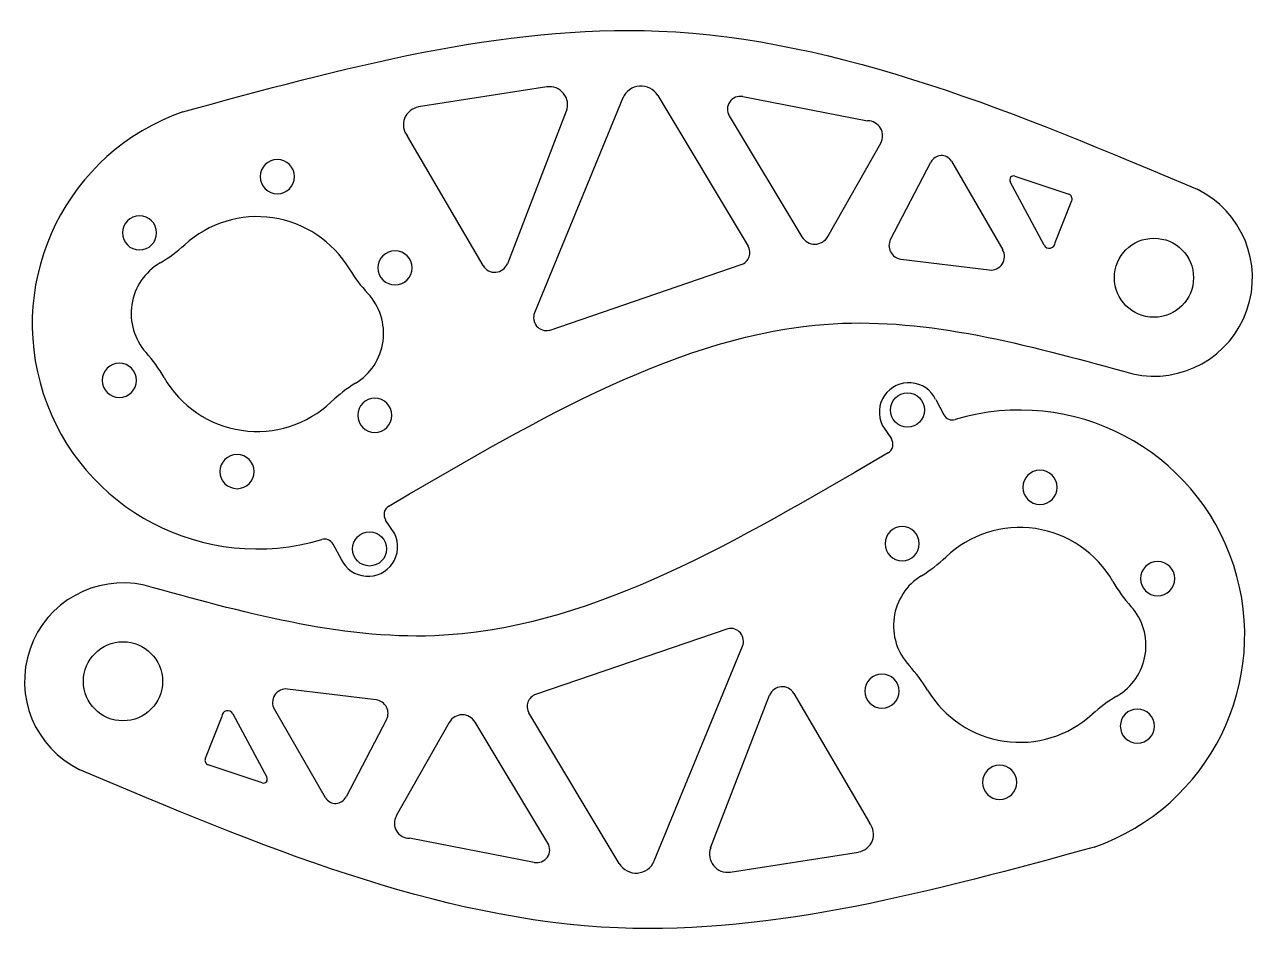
# Model space of a CAD drawing. Header units: millimetres. Extents: x 622 to 747, y 297 to 391.
import ezdxf

# ---------------------------------------------------------------- set-up
doc = ezdxf.new("R2010")
doc.units = ezdxf.units.MM

# ---------------------------------------------------------------- blocks, each defined once
blk = doc.blocks.new('*U6')
blk.add_circle((1.75, 1.75), 1.75)
blk = doc.blocks.new('*U7')
at = {"color": 0, "linetype": 'ByBlock', "lineweight": -2, "transparency": 16777216}
for p, rotation in [((979.67, 1306.48), 240), ((996.78, 1301.89), 180), ((967.14, 1293.95), 299.9999999999999), ((1001.37, 1284.78), 120), ((988.84, 1272.25), 59.99999999999996)]:
    blk.add_blockref('*U6', p, dxfattribs=dict(at, rotation=rotation))
blk.add_blockref('*U6', (971.73, 1276.83), dxfattribs=at)
blk = doc.blocks.new('*U16')
blk.add_circle((1.75, 1.75), 1.75)
blk = doc.blocks.new('*U17')
at = {"color": 0, "linetype": 'ByBlock', "lineweight": -2, "transparency": 16777216}
for p, rotation in [((979.67, 1306.48), 240), ((996.78, 1301.89), 180), ((967.14, 1293.95), 299.9999999999999), ((1001.37, 1284.78), 120), ((988.84, 1272.25), 59.99999999999996)]:
    blk.add_blockref('*U16', p, dxfattribs=dict(at, rotation=rotation))
blk.add_blockref('*U16', (971.73, 1276.83), dxfattribs=at)

msp = doc.modelspace()

# ---------------------------------------------------------------- linework, layer by layer
for p, q in [((675.22, 384.21), (662.09, 382.16)), ((683.02, 383.08), (673.96, 361.08)), ((686.58, 383.34), (695.83, 367.91)), ((695.28, 383.23), (708.05, 380.75)), ((677.22, 381.73), (671.19, 366.11)), ((693.89, 381.24), (701.34, 368.85)), ((668.71, 365.91), (660.95, 379.17)), ((703.99, 368.89), (709.41, 378.46)), ((710.41, 368.6), (714.55, 376.52)), ((716.65, 376.62), (721.9, 367.53)), ((723.14, 375.07), (728.67, 373.23)), ((726.14, 368.01), (722.67, 374.51)), ((727.28, 368.28), (728.97, 372.57)), ((675.48, 359.28), (695.14, 366.02)), ((711.47, 366.59), (720.53, 365.47)), ((715.04, 352.19), (715.88, 350.63)), ((709.57, 349.58), (710.5, 348.16)), ((710.18, 346.75), (708.04, 345.48)), ((659.05, 341.27), (661.18, 342.54)), ((659.65, 338.44), (658.72, 339.86)), ((654.19, 335.82), (653.34, 337.38)), ((693.75, 328.73), (674.08, 322)), ((686.21, 304.94), (695.26, 326.94)), ((657.75, 321.43), (648.69, 322.55)), ((692, 306.29), (698.04, 321.91)), ((700.52, 322.11), (708.27, 308.85)), ((641.94, 319.74), (640.25, 315.45)), ((643.08, 320), (646.56, 313.51)), ((652.57, 311.4), (647.33, 320.49)), ((658.81, 319.42), (654.67, 311.5)), ((682.64, 304.67), (673.39, 320.1)), ((665.23, 319.13), (659.81, 309.56)), ((675.33, 306.77), (667.88, 319.17)), ((646.08, 312.94), (640.56, 314.79)), ((673.94, 304.79), (661.17, 307.27)), ((694, 303.8), (707.13, 305.86))]:
    msp.add_line(p, q)
for centre, radius in [((737.39, 364.67), 4.05), ((712.15, 351.12), 1.75), ((657.07, 336.9), 1.75), ((631.83, 323.34), 4.05)]:
    msp.add_circle(centre, radius)
for centre, radius, start, end in [((675.51, 382.39), 1.84, 338.8595, 98.9026), ((684.86, 382.31), 2, 30.9519, 157.6294), ((695.03, 381.93), 1.32, 79.0268, 211.0115), ((645.57, 359.93), 23.03, 109.3456, 286.6612), ((662.38, 380.34), 1.84, 98.9026, 219.3902), ((708.08, 379.21), 1.53, 330.4808, 90.9685), ((715.63, 375.96), 1.22, 32.9747, 152.444), ((723.02, 374.7), 0.398, 71.5246, 208.1437), ((737.39, 364.67), 10.08, 257.5826, 63.971), ((728.51, 372.75), 0.5, 338.4408, 71.5246), ((645.57, 359.93), 11, 30.9329, 132.4), ((702.66, 369.64), 1.53, 211.0115, 330.4808), ((711.64, 367.96), 1.38, 152.444, 262.9856), ((628.04, 379.13), 15, 300.3655, 312.4), ((694.72, 367.25), 1.3, 288.8991, 30.9519), ((720.7, 366.84), 1.38, 262.9856, 29.9939), ((726.67, 368.3), 0.606, 208.1437, 358.1007), ((638.66, 361.01), 6, 120.3655, 221.8732), ((669.9, 366.61), 1.38, 210.3266, 338.8595), ((667.87, 373.29), 15, 210.9329, 222.9675), ((652.51, 358.98), 6, 301.4598, 42.9675), ((675.19, 360.58), 1.32, 157.6294, 282.7058), ((623.02, 346.99), 15, 29.8386, 41.8732), ((645.57, 359.93), 11, 209.8386, 313.4943), ((663.47, 341.07), 15, 121.4598, 133.4943), ((712.3, 350.89), 3.03, 25.4682, 205.6534), ((723.65, 328.09), 23.03, 289.3456, 106.6612), ((716.76, 351.11), 1, 208.4942, 286.6612), ((709.67, 347.61), 1, 300.7456, 33.2556), ((659.56, 340.41), 1, 120.7456, 213.2556), ((656.92, 337.13), 3.03, 205.4682, 25.6534), ((723.65, 328.09), 11, 29.8386, 133.4943), ((652.46, 336.91), 1, 28.4942, 106.6612), ((705.76, 346.95), 15, 301.4598, 313.4943), ((631.83, 323.34), 10.08, 77.5826, 243.971), ((716.72, 329.04), 6, 121.4598, 222.9675), ((746.2, 341.03), 15, 209.8386, 221.8732), ((730.57, 327.01), 6, 300.3655, 41.8732), ((694.04, 327.44), 1.32, 337.6294, 102.7058), ((701.35, 314.72), 15, 30.9329, 42.9675), ((648.52, 321.18), 1.38, 82.9856, 209.9939), ((674.51, 320.77), 1.3, 108.8991, 210.9519), ((699.32, 321.41), 1.38, 30.3266, 158.8595), ((723.65, 328.09), 11, 210.9329, 312.4), ((657.59, 320.06), 1.38, 332.444, 82.9856), ((741.18, 308.89), 15, 120.3655, 132.4), ((642.55, 319.72), 0.606, 28.1437, 178.1007), ((666.57, 318.38), 1.53, 31.0115, 150.4808), ((640.72, 315.26), 0.5, 158.4408, 251.5246), ((646.21, 313.32), 0.398, 251.5246, 28.1437), ((653.59, 312.06), 1.22, 212.9747, 332.444), ((661.15, 308.8), 1.53, 150.4808, 270.9685), ((706.84, 307.68), 1.84, 278.9026, 39.3902), ((674.2, 306.09), 1.32, 259.0268, 31.0115), ((693.72, 305.63), 1.84, 158.8595, 278.9026), ((684.36, 305.7), 2, 210.9519, 337.6294)]:
    msp.add_arc(centre, radius, start, end)
for points, knots in [([(637.94, 381.66), (654.29, 386.13), (689.64, 395.8), (723.57, 381.45), (741.81, 373.73)], [0, 0, 0, 0, 49.435596, 106.900803, 106.900803, 106.900803, 106.900803]), ([(661.18, 342.54), (675.69, 350.98), (699.39, 364.76), (725.21, 357.6), (735.22, 354.83)], [0, 0, 0, 0, 47.650099, 77.8091, 77.8091, 77.8091, 77.8091]), ([(708.04, 345.48), (693.53, 337.04), (669.84, 323.25), (644.01, 330.41), (634, 333.19)], [0, 0, 0, 0, 47.650099, 77.8091, 77.8091, 77.8091, 77.8091]), ([(731.28, 306.36), (714.93, 301.89), (679.58, 292.22), (645.65, 306.57), (627.41, 314.28)], [0, 0, 0, 0, 49.435596, 106.900803, 106.900803, 106.900803, 106.900803])]:
    msp.add_open_spline(points, degree=3, knots=knots)

# ---------------------------------------------------------------- block references
at = {"xscale": -1}
for name, p, rotation in [('*U17', (-492.8, 1515.49), 187.2136280845904), ('*U7', (1862.02, -827.47), 7.213628084590429)]:
    msp.add_blockref(name, p, dxfattribs=dict(at, rotation=rotation))

doc.saveas('drawing.dxf')
